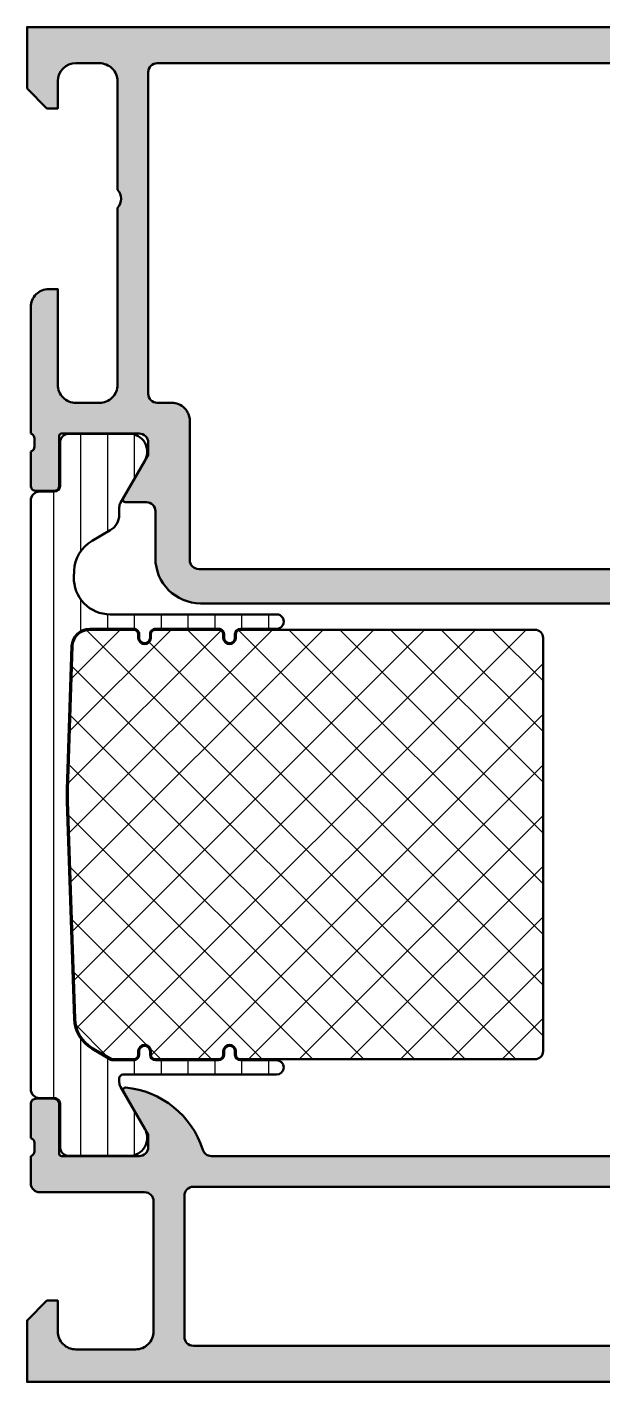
# Model space of a CAD drawing. Extents: x 0 to 79, y 0 to 75.
# Drawn here: x 0 to 31.9, y 0 to 75 of the extents above; entities that cross this region are included whole.
import ezdxf

# ---------------------------------------------------------------- set-up
doc = ezdxf.new("R2010")
doc.units = 0
for name, color, linetype, lineweight in [('0S-Alu contour', 7, 'Continuous', 50), ('0S-Alu hatch', 252, 'Continuous', 25), ('0S-Plastic contour', 254, 'Continuous', 50), ('0S-Plastic hatch', 253, 'Continuous', 25), ('0S-PT contour', 91, 'Continuous', 50), ('0S-PT hatch', 103, 'Continuous', 25)]:
    doc.layers.add(name, color=color, linetype=linetype, lineweight=lineweight)

# ---------------------------------------------------------------- blocks, each defined once
blk = doc.blocks.new('398560__BA4B0B78_2E15_4C58_9249_927E1CC4BC49_')
at = {"layer": '0S-Alu hatch'}
h = blk.add_hatch(color=256, dxfattribs=at)
edge = h.paths.add_edge_path()
edge.add_line((4.7e-15, 71.60000610351511), (1.099998474121553, 70.49999999999989))
edge.add_line((1.099998474121553, 70.49999999999989), (1.699996948242533, 70.49999999999977))
edge.add_line((1.699996948242533, 70.49999999999977), (1.699996948242305, 71.99999694824167))
edge.add_ellipse((2.700002467840626, 71.9999914286436), major_axis=(-1.000005519613553, 0), ratio=1, start_angle=270.00031624792325, end_angle=359.99968375205344, ccw=False)
edge.add_line((2.699996948242647, 72.99999694824191), (3.999992370595468, 72.99999694824191))
edge.add_ellipse((4.000007629507698, 72.00000482386785), major_axis=(-0.9999921244904781, 0), ratio=1, start_angle=179.9991257291162, end_angle=270.0008742781562, ccw=False)
edge.add_line((4.999999753881756, 71.99998956508256), (4.999992370605586, 66.00000008885044))
edge.add_ellipse((4.475044712006044, 65.5000076738197), major_axis=(-0.7249568672392998, 0), ratio=1, start_angle=136.3947622148758, end_angle=223.6052377851242, ccw=False)
edge.add_line((4.999992370605586, 65.00001525878895), (4.999992370605814, 55.20034669530563))
edge.add_ellipse((3.999998755333619, 55.20034031059763), major_axis=(-0.9999936152925767, 0), ratio=1, start_angle=90.00007131462507, end_angle=180.0003658188442, ccw=False)
edge.add_line((4.000000000000686, 54.20034669530583), (2.699996948232301, 54.20034669530583))
edge.add_ellipse((2.699989318790317, 55.20033906594058), major_axis=(-0.9999923706638618, 0), ratio=1, start_angle=-0.0008742696331864863, end_angle=90.0004371381608, ccw=False)
edge.add_line((1.699996948242874, 55.20035432470781), (1.699996948242533, 60.50001525878929))
edge.add_line((1.699996948242533, 60.50001525878929), (1.19999694823196, 60.50001525878906))
edge.add_arc((1.199974059185404, 59.50003814624523), 0.9999771128057853, 89.99868852421918, 180.0034971357495)
edge.add_line((0.1999969482423061, 59.49997711110901), (0.1999969482423058, 52.50034669530606))
edge.add_ellipse((0.1211605016994344, 52.23282610331303), major_axis=(-0.2788950563272972, 0), ratio=1, start_angle=178.8354106259157, end_angle=253.5801235805364, ccw=False)
edge.add_line((0.3999979482423487, 52.22715769531473), (0.3999979482423487, 51.77356369531446))
edge.add_ellipse((0.1211298525993549, 51.76790303583752), major_axis=(-0.2789255417369731, 0), ratio=1, start_angle=106.424594555319, end_angle=181.1628700728643, ccw=False)
edge.add_line((0.1999969482423057, 51.5003596953147), (0.1999969482421921, 49.62034869530587))
edge.add_arc((0.4999969482421751, 49.62034869530592), 0.2999999999999829, 180, 270.0000000000163)
edge.add_line((0.4999969482422603, 49.32034869530594), (1.479971267285127, 49.32034869530594))
edge.add_arc((1.47997126728517, 49.62034869530596), 0.3000000000000256, 269.9999999999919, 360)
edge.add_line((1.779971267285195, 49.62034869530596), (1.779971267285081, 52.38034669530591))
edge.add_ellipse((1.899963637890554, 52.38034669530591), major_axis=(-0.1199923706054726, 0), ratio=1, start_angle=269.99999999994543, end_angle=360, ccw=False)
edge.add_line((1.899963637890668, 52.50033906591139), (6.199989318847433, 52.50034669530586))
edge.add_ellipse((6.199999638958231, 52.00035701541654), major_axis=(-0.4999896799958245, 0), ratio=1, start_angle=179.9988173777202, end_angle=270.0011826219951, ccw=False)
edge.add_line((6.699989318847547, 52.00034669530595), (6.699989318848229, 51.30034974706316))
edge.add_line((6.699989318848229, 51.30034974706316), (5.311744689941751, 48.89582399022742))
edge.add_arc((5.438705732802641, 48.83914027023566), 0.139040103985972, 155.9408883990951, 266.6087467658069)
edge.add_line((5.430480957031595, 48.70034364354774), (6.599996331666948, 48.70034364354802))
edge.add_ellipse((6.599996331671683, 48.20034364354787), major_axis=(-0.5000000000001493, 0), ratio=1, start_angle=180, end_angle=270.0000000005427, ccw=False)
edge.add_line((7.099996331671836, 48.20034364354786), (7.099996332367827, 45.6000274658204))
edge.add_arc((9.599996332367901, 45.60002746582038), 2.500000000000071, 180, 269.9999999999984)
edge.add_line((9.59999633236783, 43.10002746582031), (51.59999313389302, 43.10002746582023))
edge.add_arc((51.59999313389314, 45.60002746581999), 2.499999999999758, 269.999999999997, 360)
edge.add_line((54.0999931338929, 45.60002746581999), (54.09999313319725, 48.20050386083309))
edge.add_ellipse((54.59987489272052, 48.20046189624719), major_axis=(-0.4998817612847124, 0), ratio=1, start_angle=269.98644743495043, end_angle=359.99519007522844, ccw=False)
edge.add_line((54.5999931331927, 48.70034364354779), (55.76951217651311, 48.70034364354811))
edge.add_arc((55.76127923141569, 48.83914523234847), 0.1390455408795322, 273.394492678741, 384.0558721558547)
edge.add_line((55.88824844360409, 48.89582399022774), (54.50000381469716, 51.30034974706294))
edge.add_line((54.50000381469716, 51.30034974706294), (54.50000381469761, 52.00034669531587))
edge.add_ellipse((54.99998092657229, 52.00036958383842), major_axis=(-0.4999771123985793, 0), ratio=1, start_angle=-90.00349721635018, end_angle=0.0026229516075773063, ccw=False)
edge.add_line((55.00001144414524, 52.50034669530563), (59.30002949704658, 52.50034669344879))
edge.add_ellipse((59.30001647502673, 52.38034130140876), major_axis=(-0.1200053927465503, 0), ratio=1, start_angle=180.002575280517, end_angle=269.9937827229015, ccw=False)
edge.add_line((59.42002186765206, 52.38034669530605), (59.42002186765206, 49.62034869530589))
edge.add_arc((59.72002186765211, 49.62034869530599), 0.300000000000054, 180, 270.0000000000244)
edge.add_line((59.72002186765224, 49.32034869530594), (60.69999618669488, 49.32034869530594))
edge.add_arc((60.69999618669488, 49.62034869530601), 0.3000000000000682, 270, 360)
edge.add_line((60.99999618669495, 49.62034869530601), (60.99999618669484, 51.99999899999989))
edge.add_ellipse((61.07886328233788, 52.26754234052278), major_axis=(-0.2789255417370672, 0), ratio=1, start_angle=-1.1628700728780927, end_angle=73.57540544466752, ccw=False)
edge.add_line((60.79999518669479, 52.2732029999998), (60.79999518669479, 52.72679699999994))
edge.add_ellipse((61.07883263129808, 52.73246540795895), major_axis=(-0.2788950543872781, 0), ratio=1, start_angle=-73.58012358049712, end_angle=1.1645893741113014, ccw=False)
edge.add_line((60.99999618530342, 52.99998599809104), (60.99999618530331, 57.50003515372532))
edge.add_ellipse((61.52494373582896, 58.00002746582028), major_axis=(-0.7249567179886995, 0), ratio=1, start_angle=-43.605237785096676, end_angle=43.6052377851488, ccw=False)
edge.add_line((60.99999618530286, 58.50001977791476), (60.99999618530274, 65.20002746582031))
edge.add_line((60.99999618530274, 65.20002746582031), (63.49998855590332, 65.20002746582031))
edge.add_arc((63.50001907628106, 65.69999695033692), 0.4999694854481546, 269.9965024088755, 360.0087431757383)
edge.add_line((63.99998855590809, 65.70007324428205), (63.99998855590809, 66.00000000000011))
edge.add_arc((63.50001907255535, 66.00003051944131), 0.4999694842842366, 359.9965025161795, 450.0069945411614)
edge.add_line((63.49995803739433, 66.50000000000003), (54.4999961853032, 66.49999999999974))
edge.add_ellipse((54.49999001016861, 66.99999382486538), major_axis=(-0.4999938249037733, 0), ratio=1, start_angle=-0.000707626428607, end_angle=90.00070762703882, ccw=False)
edge.add_line((53.99999618530297, 66.99999999999916), (53.99999618530285, 74.49999999999997))
edge.add_arc((53.49999344443546, 74.49999725913258), 0.5000027408748996, 0.0003140784807261, 89.9996859214156)
edge.add_line((53.49999618530319, 74.99999999999997), (7.1e-15, 75))
edge.add_line((4.6e-15, 75), (4.7e-15, 71.60000610351511))
edge = h.paths.add_edge_path()
edge.add_ellipse((7.199992370838065, 72.50000305175801), major_axis=(-0.500000000232433, 0), ratio=1, start_angle=269.9982514721137, end_angle=360, ccw=False)
edge.add_line((7.200007629622409, 73.00000305175763), (51.69999313354493, 73.00000305175763))
edge.add_ellipse((51.69998783306511, 72.4999977512777), major_axis=(-0.5000053005080218, 0), ratio=1, start_angle=180.0006073835969, end_angle=269.99939261619346, ccw=False)
edge.add_line((52.19999313354504, 72.50000305175763), (52.19999313354516, 65.80002746579831))
edge.add_arc((53.19997787478534, 65.80001220714747), 0.9999847413565991, 179.9991257303668, 270.0004371381891)
edge.add_line((53.19998550416961, 64.80002746582), (58.79999313354029, 64.80002746582034))
edge.add_ellipse((58.79995498599032, 64.29998931878934), major_axis=(-0.5000381484861123, 0), ratio=1, start_angle=180.0034967900412, end_angle=269.99562894626956, ccw=False)
edge.add_line((59.29999313354517, 64.30001983636738), (59.29999292450726, 61.80001968220796))
edge.add_line((59.29999292450726, 61.80001968220796), (58.49998856494449, 61.00001532264591))
edge.add_line((58.49998856494449, 61.00001532264591), (58.49998856488845, 55.00034669530808))
edge.add_ellipse((57.9999961921854, 55.00033906521508), major_axis=(-0.4999923727612675, 0), ratio=1, start_angle=89.9938800565688, end_angle=180.0008743575903, ccw=False)
edge.add_line((57.99994278641873, 54.50034669530603), (53.19999313354425, 54.50034669530572))
edge.add_arc((53.19998728625911, 53.50035254259132), 0.9999941527315028, 89.99966497328101, 180.0003350264793)
edge.add_line((52.1999931335447, 53.50034669530581), (52.19999313354549, 45.50002746582089))
edge.add_ellipse((51.69996261736406, 45.50005798200162), major_axis=(-0.5000305171126197, 0), ratio=1, start_angle=90.00349684281298, end_angle=179.9965033166905, ccw=False)
edge.add_line((51.69999313493679, 45.00002746582026), (9.50000000000012, 45.00002746582048))
edge.add_ellipse((9.500018361578483, 45.50003819936823), major_axis=(-0.5000107338848836, 0), ratio=1, start_angle=0.004726929340108654, end_angle=89.99789596327759, ccw=False)
edge.add_line((9.000007629395219, 45.49999694824217), (8.999985034644743, 53.20034669533161))
edge.add_arc((7.999987416753486, 53.20034907741534), 0.9999976178940935, 359.9998635163313, 450.0001532976609)
edge.add_line((7.999984741210941, 54.20034669530585), (7.199992370605177, 54.20034669530583))
edge.add_ellipse((7.199992370605206, 54.70034669530528), major_axis=(-0.49999999999946, 0), ratio=1, start_angle=0, end_angle=89.9999999999967, ccw=False)
edge.add_line((6.699992370605746, 54.70034669530543), (6.699992370605632, 72.50000305175801))
at = {"layer": '0S-Alu contour', "color": 7}
for points in [[(53.49999618530319, 74.99999999999997), (4.6e-15, 75), (4.7e-15, 71.60000610351511)], [(53.99999618530297, 66.99999999999916), (53.99999618530285, 74.49999999999997)], [(2.699996948242647, 72.99999694824191), (3.999992370595468, 72.99999694824191)], [(7.200007629622409, 73.00000305175763), (51.69999313354493, 73.00000305175763)], [(6.699992370605746, 54.70034669530543), (6.699992370605632, 72.50000305175801)], [(52.19999313354504, 72.50000305175763), (52.19999313354516, 65.80002746579831)], [(4.7e-15, 71.60000610351511), (1.099998474121553, 70.49999999999989), (1.699996948242533, 70.49999999999977), (1.699996948242305, 71.99999694824167)], [(4.999999753881756, 71.99998956508256), (4.999992370605586, 66.00000008885044)], [(63.49995803739433, 66.50000000000003), (54.4999961853032, 66.49999999999974)], [(63.99998855590809, 65.70007324428205), (63.99998855590809, 66.00000000000011)], [(4.999992370605586, 65.00001525878895), (4.999992370605814, 55.20034669530563)], [(53.19998550416961, 64.80002746582), (58.79999313354029, 64.80002746582034)], [(60.99999618530286, 58.50001977791476), (60.99999618530274, 65.20002746582031), (63.49998855590332, 65.20002746582031)], [(59.29999313354517, 64.30001983636738), (59.29999292450726, 61.80001968220796), (58.49998856494449, 61.00001532264591), (58.49998856488845, 55.00034669530808)], [(1.699996948242874, 55.20035432470781), (1.699996948242533, 60.50001525878929), (1.19999694823196, 60.50001525878906)], [(0.1999969482423061, 59.49997711110901), (0.1999969482423058, 52.50034669530606)], [(60.99999618530342, 52.99998599809104), (60.99999618530331, 57.50003515372532)], [(4.000000000000686, 54.20034669530583), (2.699996948232301, 54.20034669530583)], [(7.999984741210941, 54.20034669530585), (7.199992370605177, 54.20034669530583)], [(57.99994278641873, 54.50034669530603), (53.19999313354425, 54.50034669530572)], [(52.1999931335447, 53.50034669530581), (52.19999313354549, 45.50002746582089)], [(1.899963637890668, 52.50033906591139), (6.199989318847433, 52.50034669530586)], [(9.000007629395219, 45.49999694824217), (8.999985034644743, 53.20034669533161)], [(55.00001144414524, 52.50034669530563), (59.30002949704658, 52.50034669344879)], [(60.79999518669479, 52.2732029999998), (60.79999518669479, 52.72679699999994)], [(0.3999979482423487, 52.22715769531473), (0.3999979482423487, 51.77356369531446)], [(1.779971267285195, 49.62034869530596), (1.779971267285081, 52.38034669530591)], [(6.699989318847547, 52.00034669530595), (6.699989318848229, 51.30034974706316), (5.311744689941751, 48.89582399022742)], [(55.88824844360409, 48.89582399022774), (54.50000381469716, 51.30034974706294), (54.50000381469761, 52.00034669531587)], [(59.42002186765206, 52.38034669530605), (59.42002186765206, 49.62034869530589)], [(60.99999618669495, 49.62034869530601), (60.99999618669484, 51.99999899999989)], [(0.1999969482423057, 51.5003596953147), (0.1999969482421921, 49.62034869530587)], [(0.4999969482422603, 49.32034869530594), (1.479971267285127, 49.32034869530594)], [(59.72002186765224, 49.32034869530594), (60.69999618669488, 49.32034869530594)], [(5.430480957031595, 48.70034364354774), (6.599996331666948, 48.70034364354802)], [(7.099996331671836, 48.20034364354786), (7.099996332367827, 45.6000274658204)], [(54.0999931338929, 45.60002746581999), (54.09999313319725, 48.20050386083309)], [(54.5999931331927, 48.70034364354779), (55.76951217651311, 48.70034364354811)], [(51.69999313493679, 45.00002746582026), (9.500000000000119, 45.00002746582048)], [(9.59999633236783, 43.10002746582031), (51.59999313389302, 43.10002746582023)]]:
    blk.add_lwpolyline(points, dxfattribs=at)
for centre, radius, start, end in [((53.49999344443546, 74.49999725913258), 0.5000027408748996, 0.0003140784807261, 89.9996859214156), ((63.50001907255535, 66.00003051944131), 0.4999694842842366, 359.9965025161795, 90.0069945411615), ((53.19997787478534, 65.80001220714747), 0.9999847413565991, 179.9991257303668, 270.0004371381891), ((63.50001907628106, 65.69999695033692), 0.4999694854481546, 269.9965024088755, 0.0087431757383448), ((1.199974059185404, 59.50003814624523), 0.9999771128057853, 89.99868852421918, 180.0034971357495), ((7.999987416753486, 53.20034907741534), 0.9999976178940935, 359.9998635163313, 90.00015329766092), ((53.19998728625911, 53.50035254259132), 0.9999941527315028, 89.99966497328101, 180.0003350264793), ((0.4999969482421751, 49.62034869530592), 0.2999999999999829, 180, 270.0000000000163), ((1.47997126728517, 49.62034869530596), 0.3000000000000256, 269.9999999999919, 0), ((59.72002186765211, 49.62034869530599), 0.300000000000054, 180, 270.0000000000244), ((60.69999618669488, 49.62034869530601), 0.3000000000000682, 270, 0), ((5.438705732802641, 48.83914027023566), 0.139040103985972, 155.9408883990951, 266.6087467658069), ((55.76127923141569, 48.83914523234847), 0.1390455408795322, 273.394492678741, 24.05587215585476), ((9.599996332367901, 45.60002746582038), 2.500000000000071, 180, 269.9999999999984), ((51.59999313389314, 45.60002746581999), 2.499999999999758, 269.999999999997, 0)]:
    blk.add_arc(centre, radius, start, end, dxfattribs=at)
at = {"layer": '0S-Alu contour', "color": 7, "extrusion": (0, 0, -1)}
for centre, radius, start, end in [((-2.700002467840626, 71.9999914286436), 1.000005519613553, 0.0003162479465275, 89.99968375207675), ((-4.000007629507698, 72.00000482386785), 0.9999921244904783, 89.99912572184385, 180.0008742708838), ((-7.199992370838065, 72.50000305175801), 0.500000000232433, 0, 90.00174852788635), ((-51.69998783306511, 72.4999977512777), 0.5000053005080218, 90.00060738380652, 179.9993926164031), ((-54.49999001016861, 66.99999382486538), 0.4999938249037733, 269.9992923729612, 0.0007076264285856), ((-4.475044712006044, 65.5000076738197), 0.7249568672392998, 136.3947622148758, 223.6052377851242), ((-58.79995498599032, 64.29998931878934), 0.5000381484861123, 90.00437105373042, 179.9965032099588), ((-61.52494373582896, 58.00002746582028), 0.7249567179886995, 316.3947622148512, 43.60523778509667), ((-2.699989318790317, 55.20033906594058), 0.9999923706638618, 269.9995628618392, 0.0008742696332149), ((-3.999998755333619, 55.20034031059763), 0.9999936152925767, 179.9996341811558, 269.9999286853749), ((-57.9999961921854, 55.00033906521508), 0.4999923727612675, 179.9991256424097, 270.0061199434312), ((-7.199992370605206, 54.70034669530528), 0.49999999999946, 270.0000000000033, 0), ((-0.1211605016994344, 52.23282610331303), 0.2788950563272972, 106.4198764194636, 181.1645893740844), ((-1.899963637890554, 52.38034669530591), 0.1199923706054726, 0, 90.00000000005458), ((-6.199999638958231, 52.00035701541654), 0.4999896799958245, 89.99881737800492, 180.0011826222798), ((-54.99998092657229, 52.00036958383842), 0.4999771123985793, 359.9973770483924, 90.00349721635025), ((-59.30001647502673, 52.38034130140876), 0.1200053927465503, 90.00621727709844, 179.997424719483), ((-61.07883263129808, 52.73246540795895), 0.2788950543872781, 358.8354106258887, 73.58012358049709), ((-0.1211298525993549, 51.76790303583752), 0.2789255417369731, 178.8371299271357, 253.575405444681), ((-61.07886328233788, 52.26754234052278), 0.2789255417370672, 286.4245945553325, 1.162870072878075), ((-6.599996331671683, 48.20034364354787), 0.5000000000001493, 89.99999999945732, 180), ((-54.59987489272052, 48.20046189624719), 0.4998817612847124, 0.0048099247715768, 90.01355256504957), ((-9.500018361578483, 45.50003819936823), 0.5000107338848836, 270.0021040367225, 359.9952730706599), ((-51.69996261736406, 45.50005798200162), 0.5000305171126197, 180.0034966833096, 269.996503157187)]:
    blk.add_arc(centre, radius, start, end, dxfattribs=at)
blk = doc.blocks.new('284169__9965B4F9_A265_4CE3_BCCF_3CC68CF26433___A4C1B6BD_FC60_4591_BEAD_FF10D2E7B60D_')
at = {"layer": '0S-Plastic hatch'}
h = blk.add_hatch(dxfattribs=at)
h.set_pattern_fill('ANSI31', color=256, scale=0.4680000000000001, angle=45, style=0)
h.set_pattern_definition([(90, (0, 0), (-1.4859, 0), [])])
edge = h.paths.add_edge_path()
edge.add_line((0.2000045776371556, 48.79000299999966), (0.2000045776371838, 16.20999699999959))
edge.add_arc((0.700004577637184, 16.2099969999996), 0.5000000000000001, 180, 270.000000000008)
edge.add_line((0.700004577637254, 15.7099969999996), (1.520337250894727, 15.70999699999971))
edge.add_ellipse((1.520337250894727, 15.40999699999965), major_axis=(-0.3000000000000664, 0), ratio=1, start_angle=180, end_angle=270.0000000000001, ccw=False)
edge.add_line((1.820337250894795, 15.4099969999997), (1.820002621588628, 13.0099986170634))
edge.add_arc((2.319998599027314, 13.0099959774384), 0.4999959774456543, 179.9996975182267, 270.0003024811965)
edge.add_line((2.32000123865248, 12.50999999999972), (5.635163925468646, 12.50999999999972))
edge.add_arc((5.647041368548521, 13.50992946068464), 0.9999999999998763, 269.3194566383534, 389.9999965993499)
edge.add_line((6.513066802009121, 14.00992940928377), (5.166991860906831, 16.34139991764084))
edge.add_ellipse((5.600004577637201, 16.59139989194037), major_axis=(-0.4999999999999833, 0), ratio=1, start_angle=0, end_angle=29.99999659934292, ccw=False)
edge.add_line((5.100004577637219, 16.59139989194037), (5.100004577637189, 16.81001272907972))
edge.add_ellipse((5.300004577637164, 16.81001272907973), major_axis=(-0.1999999999999744, 0), ratio=1, start_angle=269.9999999999959, end_angle=360, ccw=False)
edge.add_line((5.300004577637178, 17.01001272907971), (13.80000457763721, 17.01001272907966))
edge.add_arc((13.80000457763722, 17.41001272907964), 0.3999999999999879, 269.999999999998, 449.9999999999979)
edge.add_line((13.80000457763723, 17.81001272907963), (11.80000457763729, 17.81001272907967))
edge.add_ellipse((11.8000045776373, 18.11001272907972), major_axis=(-0.3000000000000504, 0), ratio=1, start_angle=0, end_angle=89.99999999999773, ccw=False)
edge.add_line((11.50000457763725, 18.11001272907972), (11.50000457763717, 18.31001272907975))
edge.add_arc((11.2000045776372, 18.31001272907975), 0.2999999999999687, 0, 180)
edge.add_line((10.90000457763723, 18.31001272907975), (10.90000457763731, 18.11001272907985))
edge.add_ellipse((10.60000457763715, 18.11001272907977), major_axis=(-0.3000000000001677, 0), ratio=1, start_angle=90.0000000000133, end_angle=180, ccw=False)
edge.add_line((10.60000457763722, 17.8100127290796), (7.100004577637216, 17.81001272907969))
edge.add_ellipse((7.10000457763723, 18.11001272907972), major_axis=(-0.3000000000000256, 0), ratio=1, start_angle=0, end_angle=89.99999999999733, ccw=False)
edge.add_line((6.800004577637205, 18.11001272907972), (6.800004577637093, 18.31001272907975))
edge.add_arc((6.50000457763711, 18.31001272907975), 0.2999999999999829, 0, 180)
edge.add_line((6.200004577637127, 18.31001272907975), (6.200004577637212, 18.11001272907979))
edge.add_ellipse((5.900004577637186, 18.11001272907975), major_axis=(-0.3000000000000256, 0), ratio=1, start_angle=90.00000000000801, end_angle=180, ccw=False)
edge.add_line((5.900004577637228, 17.81001272907972), (4.73590296243678, 17.81001272907975))
edge.add_ellipse((4.735902962436801, 18.01001272871123), major_axis=(-0.1999999996314798, 0), ratio=1, start_angle=59.99999999999358, end_angle=89.99999999999392, ccw=False)
edge.add_line((4.635902962621042, 17.8368076482735), (3.599100479330315, 18.43540571210489))
edge.add_ellipse((4.59910031390134, 20.16745660626673), major_axis=(-1.999999992277227, 0), ratio=1, start_angle=1.7229977105125158, end_angle=60.00000534461259, ccw=False)
edge.add_line((2.600004577637219, 20.10732170492385), (2.205385147673249, 32.13201509160868))
edge.add_ellipse((12.20000457761251, 32.46001272908031), major_axis=(-9.999999999975326, 0), ratio=1, start_angle=-1.8796251589939743, end_angle=1.879625158997726, ccw=False)
edge.add_line((2.20538514767322, 32.78801036655134), (2.463159498991285, 40.722812492827))
edge.add_ellipse((3.462621441987682, 40.69001272907981), major_axis=(-1.000000000000001, 0), ratio=1, start_angle=269.99999999999915, end_angle=358.12037484100546, ccw=False)
edge.add_line((3.462621441987697, 41.69001272907981), (5.900004577637237, 41.69001272907973))
edge.add_ellipse((5.900004577637244, 41.39001272907977), major_axis=(-0.2999999999999616, 0), ratio=1, start_angle=180, end_angle=270.00000000000136, ccw=False)
edge.add_line((6.200004577637209, 41.39001272907979), (6.200004577637185, 41.19001272907975))
edge.add_arc((6.500004577637167, 41.19001272907974), 0.2999999999999829, 180, 360)
edge.add_line((6.80000457763715, 41.19001272907972), (6.80000457763715, 41.39001272907973))
edge.add_ellipse((7.10000457763709, 41.39001272907974), major_axis=(-0.2999999999999403, 0), ratio=1, start_angle=269.9999999999971, end_angle=360, ccw=False)
edge.add_line((7.100004577637105, 41.69001272907968), (10.60000457763736, 41.69001272907974))
edge.add_ellipse((10.60000457763737, 41.39001272907981), major_axis=(-0.299999999999919, 0), ratio=1, start_angle=180, end_angle=270.0000000000017, ccw=False)
edge.add_line((10.90000457763729, 41.39001272907984), (10.9000045776372, 41.19001272907971))
edge.add_arc((11.2000045776372, 41.19001272907973), 0.2999999999999989, 180, 360)
edge.add_line((11.5000045776372, 41.19001272907975), (11.50000457763725, 41.39001272907974))
edge.add_ellipse((11.80000457763723, 41.39001272907977), major_axis=(-0.2999999999999829, 0), ratio=1, start_angle=270.0000000000048, end_angle=360, ccw=False)
edge.add_line((11.80000457763721, 41.69001272907975), (13.80000457763721, 41.69001272907973))
edge.add_arc((13.80000457763721, 42.09001272907971), 0.3999999999999844, 270, 450.0000000000002)
edge.add_line((13.80000457763721, 42.4900127290797), (4.587865989936871, 42.49001272907965))
edge.add_ellipse((4.58786598993684, 44.49001272907967), major_axis=(-2.000000000000021, 0), ratio=1, start_angle=-1.8796251589948838, end_angle=90.0000000000008, ccw=False)
edge.add_line((2.588942103944028, 44.55561225657406), (2.600004577637161, 44.89270375323535))
edge.add_ellipse((4.599100321620618, 44.83256885166034), major_axis=(-2.000000000000051, 0), ratio=1, start_angle=299.9999946553889, end_angle=358.2770022894899, ccw=False)
edge.add_line((3.599100483188133, 46.56461975251033), (4.600004496853426, 47.14249182557622))
edge.add_arc((4.100004577637124, 48.00851727600118), 1.000000000000034, 299.9999946553925, 360)
edge.add_line((5.100004577637158, 48.0085172760012), (5.100004577637222, 48.40860010805904))
edge.add_ellipse((5.600004577637204, 48.40860010805897), major_axis=(-0.4999999999999823, 0), ratio=1, start_angle=330.00000340065606, end_angle=360, ccw=False)
edge.add_line((5.166991860906839, 48.65860008235852), (6.513066802009236, 50.99007059071561))
edge.add_arc((5.647041368548624, 51.49007053931477), 0.9999999999999021, 330.0000034006489, 450.6805433616455)
edge.add_line((5.635163925468765, 52.48999999999972), (2.32000123865236, 52.48999999999972))
edge.add_arc((2.319998599027201, 51.99000402256091), 0.4999959774457751, 89.99969751880425, 180.0003024817733)
edge.add_line((1.820002621588393, 51.99000138293591), (1.82033725089468, 49.59000299999967))
edge.add_ellipse((1.520337250894661, 49.59000299999968), major_axis=(-0.3000000000000196, 0), ratio=1, start_angle=90.00000000001342, end_angle=180, ccw=False)
edge.add_line((1.520337250894731, 49.29000299999966), (0.7000045776371513, 49.29000299999966))
edge.add_arc((0.7000045776371533, 48.79000299999966), 0.5, 90.00000000000021, 180)
at = {"layer": '0S-Plastic contour', "color": 7}
for points in [[(1.820002621588393, 51.99000138293591), (1.82033725089468, 49.59000299999967)], [(5.635163925468765, 52.48999999999972), (2.32000123865236, 52.48999999999972)], [(5.166991860906839, 48.65860008235852), (6.513066802009236, 50.99007059071561)], [(0.2000045776371556, 48.79000299999966), (0.2000045776371838, 16.20999699999959)], [(1.520337250894731, 49.29000299999966), (0.7000045776371513, 49.29000299999966)], [(5.100004577637158, 48.0085172760012), (5.100004577637222, 48.40860010805904)], [(3.599100483188133, 46.56461975251033), (4.600004496853426, 47.14249182557622)], [(2.588942103944028, 44.55561225657406), (2.600004577637161, 44.89270375323535)], [(13.80000457763721, 42.4900127290797), (4.587865989936871, 42.49001272907965)], [(3.462621441987697, 41.69001272907981), (5.900004577637237, 41.69001272907973)], [(6.200004577637209, 41.39001272907979), (6.200004577637185, 41.19001272907975)], [(6.80000457763715, 41.19001272907972), (6.80000457763715, 41.39001272907973)], [(7.100004577637105, 41.69001272907968), (10.60000457763736, 41.69001272907974)], [(10.90000457763729, 41.39001272907984), (10.9000045776372, 41.19001272907971)], [(11.5000045776372, 41.19001272907975), (11.50000457763725, 41.39001272907974)], [(11.80000457763721, 41.69001272907975), (13.80000457763721, 41.69001272907973)], [(2.20538514767322, 32.78801036655134), (2.463159498991285, 40.722812492827)], [(2.600004577637219, 20.10732170492385), (2.205385147673249, 32.13201509160868)], [(4.635902962621042, 17.8368076482735), (3.599100479330315, 18.43540571210489)], [(6.200004577637127, 18.31001272907975), (6.200004577637212, 18.11001272907979)], [(6.800004577637205, 18.11001272907972), (6.800004577637093, 18.31001272907975)], [(10.90000457763723, 18.31001272907975), (10.90000457763731, 18.11001272907985)], [(11.50000457763725, 18.11001272907972), (11.50000457763717, 18.31001272907975)], [(5.900004577637228, 17.81001272907972), (4.73590296243678, 17.81001272907975)], [(10.60000457763722, 17.8100127290796), (7.100004577637216, 17.81001272907969)], [(13.80000457763723, 17.81001272907963), (11.80000457763729, 17.81001272907967)], [(5.100004577637219, 16.59139989194037), (5.100004577637189, 16.81001272907972)], [(5.300004577637178, 17.01001272907971), (13.80000457763721, 17.01001272907966)], [(6.513066802009121, 14.00992940928377), (5.166991860906831, 16.34139991764084)], [(0.700004577637254, 15.7099969999996), (1.520337250894727, 15.70999699999971)], [(1.820337250894795, 15.4099969999997), (1.820002621588628, 13.0099986170634)], [(2.32000123865248, 12.50999999999972), (5.635163925468646, 12.50999999999972)]]:
    blk.add_lwpolyline(points, dxfattribs=at)
for centre, radius, start, end in [((2.319998599027201, 51.99000402256091), 0.4999959774457751, 89.99969751880425, 180.0003024817733), ((5.647041368548624, 51.49007053931477), 0.9999999999999021, 330.0000034006489, 90.68054336164558), ((0.7000045776371533, 48.79000299999966), 0.5, 90.00000000000021, 180), ((4.100004577637124, 48.00851727600118), 1.000000000000034, 299.9999946553925, 0), ((13.80000457763721, 42.09001272907971), 0.3999999999999844, 270, 90.00000000000026), ((6.500004577637167, 41.19001272907974), 0.2999999999999829, 180, 0), ((11.2000045776372, 41.19001272907973), 0.2999999999999989, 180, 0), ((6.50000457763711, 18.31001272907975), 0.2999999999999829, 0, 180), ((11.2000045776372, 18.31001272907975), 0.2999999999999687, 0, 180), ((13.80000457763722, 17.41001272907964), 0.3999999999999879, 269.999999999998, 89.99999999999797), ((0.700004577637184, 16.2099969999996), 0.5000000000000001, 180, 270.000000000008), ((5.647041368548521, 13.50992946068464), 0.9999999999998763, 269.3194566383534, 29.9999965993499), ((2.319998599027314, 13.0099959774384), 0.4999959774456543, 179.9996975182267, 270.0003024811965)]:
    blk.add_arc(centre, radius, start, end, dxfattribs=at)
at = {"layer": '0S-Plastic contour', "color": 7, "extrusion": (0, 0, -1)}
for centre, radius, start, end in [((-1.520337250894661, 49.59000299999968), 0.3000000000000196, 180, 269.9999999999866), ((-5.600004577637204, 48.40860010805897), 0.4999999999999823, 0, 29.99999659934392), ((-4.599100321620618, 44.83256885166034), 2.000000000000051, 1.722997710510139, 60.00000534461111), ((-4.58786598993684, 44.49001272907967), 2.000000000000021, 269.9999999999992, 1.879625158994947), ((-3.462621441987682, 40.69001272907981), 1.000000000000001, 1.879625158994559, 90.00000000000087), ((-5.900004577637244, 41.39001272907977), 0.2999999999999616, 89.99999999999864, 180), ((-7.10000457763709, 41.39001272907974), 0.2999999999999403, 0, 90.00000000000288), ((-10.60000457763737, 41.39001272907981), 0.299999999999919, 89.99999999999831, 180), ((-11.80000457763723, 41.39001272907977), 0.2999999999999829, 0, 89.99999999999525), ((-12.20000457761251, 32.46001272908031), 9.999999999975326, 358.1203748410023, 1.879625158993977), ((-4.59910031390134, 20.16745660626673), 1.999999992277227, 299.9999946553874, 358.2770022894875), ((-5.900004577637186, 18.11001272907975), 0.3000000000000256, 180, 269.999999999992), ((-7.10000457763723, 18.11001272907972), 0.3000000000000256, 270.0000000000027, 0), ((-10.60000457763715, 18.11001272907977), 0.3000000000001677, 180, 269.9999999999867), ((-11.8000045776373, 18.11001272907972), 0.3000000000000504, 270.0000000000023, 0), ((-4.735902962436801, 18.01001272871123), 0.1999999996314798, 270.0000000000061, 300.0000000000064), ((-5.300004577637164, 16.81001272907973), 0.1999999999999744, 0, 90.00000000000406), ((-5.600004577637201, 16.59139989194037), 0.4999999999999833, 330.0000034006571, 0), ((-1.520337250894727, 15.40999699999965), 0.3000000000000664, 89.99999999999987, 180)]:
    blk.add_arc(centre, radius, start, end, dxfattribs=at)
blk = doc.blocks.new('381880__C51435D9_D3A9_47F7_95E8_A9B9CE7797DB_')
at = {"layer": '0S-PT hatch'}
h = blk.add_hatch(dxfattribs=at)
h.set_pattern_fill('ANSI37', color=256, scale=0.625, angle=90, style=0)
h.set_pattern_definition([(135, (0, 0), (-1.403165018917055, -1.403165018917055), []), (225, (0, 0), (1.403165018917055, -1.403165018917055), [])])
edge = h.paths.add_edge_path()
edge.add_ellipse((28.10000457763715, 41.19001272907971), major_axis=(-0.45000000000001, 0), ratio=1, start_angle=180, end_angle=270.0000000000018, ccw=False)
edge.add_line((28.55000457763717, 41.1900127290797), (28.55000457763719, 18.31001272907972))
edge.add_ellipse((28.10000457763722, 18.3100127290797), major_axis=(-0.4499999999999745, 0), ratio=1, start_angle=90.00000000000051, end_angle=180, ccw=False)
edge.add_line((28.10000457763722, 17.86001272907972), (11.80000457763718, 17.86001272907967))
edge.add_ellipse((11.8000045776372, 18.11001272907967), major_axis=(-0.2500000000000071, 0), ratio=1, start_angle=0, end_angle=89.99999999999471, ccw=False)
edge.add_line((11.55000457763719, 18.11001272907967), (11.55000457763716, 18.31001272907972))
edge.add_arc((11.20000457763714, 18.31001272907971), 0.3500000000000263, 0, 180)
edge.add_line((10.85000457763711, 18.31001272907971), (10.85000457763723, 18.11001272907971))
edge.add_ellipse((10.60000457763716, 18.11001272907974), major_axis=(-0.250000000000071, 0), ratio=1, start_angle=89.99999999999432, end_angle=180, ccw=False)
edge.add_line((10.60000457763713, 17.86001272907967), (7.100004577637165, 17.86001272907967))
edge.add_ellipse((7.100004577637188, 18.1100127290797), major_axis=(-0.2500000000000391, 0), ratio=1, start_angle=0, end_angle=89.99999999999471, ccw=False)
edge.add_line((6.850004577637149, 18.1100127290797), (6.850004577637178, 18.31001272907972))
edge.add_arc((6.500004577637152, 18.31001272907971), 0.3500000000000254, 0, 180)
edge.add_line((6.150004577637127, 18.31001272907971), (6.150004577637241, 18.11001272907972))
edge.add_ellipse((5.900004577637194, 18.11001272907977), major_axis=(-0.2500000000000471, 0), ratio=1, start_angle=89.99999999998857, end_angle=180, ccw=False)
edge.add_line((5.900004577637144, 17.86001272907972), (4.735902962436868, 17.86001272907972))
edge.add_ellipse((4.735902964769659, 18.01001273741702), major_axis=(-0.1500000083372975, 0), ratio=1, start_angle=59.99999910894479, end_angle=89.99999910893928, ccw=False)
edge.add_line((4.660902958580766, 17.88010892079543), (3.624100475291012, 18.47870698462616))
edge.add_ellipse((4.599100313901333, 20.16745660626665), major_axis=(-1.949999992277185, 0), ratio=1, start_angle=1.7210023746736738, end_angle=60.00000534460838, ccw=False)
edge.add_line((2.649979930565226, 20.10889295589594), (2.255358244823099, 32.13365507979552))
edge.add_ellipse((12.20025649889991, 32.46001277071348), major_axis=(-9.950251787083644, 0), ratio=1, start_angle=-1.8796724993542853, end_angle=1.8795778186369034, ccw=False)
edge.add_line((2.255358784139584, 32.78638689547845), (2.513132596141018, 40.72117250463957))
edge.add_ellipse((3.462621441987651, 40.69001272907971), major_axis=(-0.9500000000000595, 0), ratio=1, start_angle=269.99999999999864, end_angle=358.12037484100387, ccw=False)
edge.add_line((3.462621441987674, 41.64001272907977), (5.900004577637175, 41.64001272907973))
edge.add_ellipse((5.900004577637184, 41.39001272907973), major_axis=(-0.25, 0), ratio=1, start_angle=180, end_angle=270.00000000000205, ccw=False)
edge.add_line((6.150004577637184, 41.39001272907974), (6.150004577637184, 41.19001272907971))
edge.add_arc((6.500004577637167, 41.19001272907972), 0.3499999999999828, 180, 360)
edge.add_line((6.850004577637149, 41.19001272907973), (6.850004577637149, 41.39001272907971))
edge.add_ellipse((7.100004577637126, 41.39001272907973), major_axis=(-0.2499999999999769, 0), ratio=1, start_angle=269.9999999999986, end_angle=360, ccw=False)
edge.add_line((7.100004577637132, 41.6400127290797), (10.60000457763725, 41.64001272907972))
edge.add_ellipse((10.60000457763725, 41.39001272907974), major_axis=(-0.2499999999999787, 0), ratio=1, start_angle=180, end_angle=270.0000000000008, ccw=False)
edge.add_line((10.85000457763723, 41.39001272907977), (10.8500045776372, 41.19001272907973))
edge.add_arc((11.20000457763718, 41.19001272907972), 0.3499999999999837, 180, 360)
edge.add_line((11.55000457763717, 41.19001272907971), (11.5500045776372, 41.39001272907977))
edge.add_ellipse((11.80000457763713, 41.39001272907978), major_axis=(-0.2499999999999343, 0), ratio=1, start_angle=270.00000000000165, end_angle=360, ccw=False)
edge.add_line((11.80000457763712, 41.64001272907972), (28.10000457763714, 41.64001272907973))
at = {"layer": '0S-PT contour', "color": 7}
for points in [[(3.462621441987674, 41.64001272907977), (5.900004577637175, 41.64001272907973)], [(6.150004577637184, 41.39001272907974), (6.150004577637184, 41.19001272907971)], [(6.850004577637149, 41.19001272907973), (6.850004577637149, 41.39001272907971)], [(7.100004577637132, 41.6400127290797), (10.60000457763725, 41.64001272907972)], [(10.85000457763723, 41.39001272907977), (10.8500045776372, 41.19001272907973)], [(11.55000457763717, 41.19001272907971), (11.5500045776372, 41.39001272907977)], [(11.80000457763712, 41.64001272907972), (28.10000457763714, 41.64001272907973)], [(2.255358784139584, 32.78638689547845), (2.513132596141018, 40.72117250463957)], [(28.55000457763717, 41.1900127290797), (28.55000457763719, 18.31001272907972)], [(2.649979930565226, 20.10889295589594), (2.255358244823099, 32.13365507979552)], [(4.660902958580766, 17.88010892079543), (3.624100475291012, 18.47870698462616)], [(6.150004577637127, 18.31001272907971), (6.150004577637241, 18.11001272907972)], [(6.850004577637149, 18.1100127290797), (6.850004577637178, 18.31001272907972)], [(10.85000457763711, 18.31001272907971), (10.85000457763723, 18.11001272907971)], [(11.55000457763719, 18.11001272907967), (11.55000457763716, 18.31001272907972)], [(5.900004577637144, 17.86001272907972), (4.735902962436868, 17.86001272907972)], [(10.60000457763713, 17.86001272907967), (7.100004577637165, 17.86001272907967)], [(28.10000457763722, 17.86001272907972), (11.80000457763718, 17.86001272907967)]]:
    blk.add_lwpolyline(points, dxfattribs=at)
at = {"layer": '0S-PT contour', "color": 7, "extrusion": (0, 0, -1)}
for centre, radius, start, end in [((-3.462621441987651, 40.69001272907971), 0.9500000000000596, 1.87962515899611, 90.00000000000138), ((-5.900004577637184, 41.39001272907973), 0.25, 89.99999999999797, 180), ((-7.100004577637126, 41.39001272907973), 0.2499999999999769, 0, 90.00000000000142), ((-10.60000457763725, 41.39001272907974), 0.2499999999999787, 89.9999999999992, 180), ((-11.80000457763713, 41.39001272907978), 0.2499999999999343, 0, 89.99999999999837), ((-28.10000457763715, 41.19001272907971), 0.45000000000001, 89.9999999999982, 180), ((-12.20025649889991, 32.46001277071348), 9.950251787083644, 358.1204221813631, 1.879672499354347), ((-4.599100313901333, 20.16745660626665), 1.949999992277185, 299.9999946553916, 358.2789976253263), ((-5.900004577637194, 18.11001272907977), 0.2500000000000471, 180, 270.0000000000114), ((-7.100004577637188, 18.1100127290797), 0.2500000000000391, 270.0000000000053, 0), ((-10.60000457763716, 18.11001272907974), 0.250000000000071, 180, 270.0000000000057), ((-11.8000045776372, 18.11001272907967), 0.2500000000000071, 270.0000000000053, 0), ((-28.10000457763722, 18.3100127290797), 0.4499999999999745, 180, 269.9999999999995), ((-4.735902964769659, 18.01001273741702), 0.1500000083372975, 270.0000008910607, 300.0000008910552)]:
    blk.add_arc(centre, radius, start, end, dxfattribs=at)
at = {"layer": '0S-PT contour', "color": 7}
for centre, radius, start, end in [((6.500004577637167, 41.19001272907972), 0.3499999999999828, 180, 0), ((11.20000457763718, 41.19001272907972), 0.3499999999999837, 180, 0), ((6.500004577637152, 18.31001272907971), 0.3500000000000254, 0, 180), ((11.20000457763714, 18.31001272907971), 0.3500000000000263, 0, 180)]:
    blk.add_arc(centre, radius, start, end, dxfattribs=at)
blk = doc.blocks.new('398570__390BC775_6C94_431F_BC0D_D3F0BFFA5695_')
at = {"layer": '0S-Alu hatch'}
h = blk.add_hatch(color=256, dxfattribs=at)
edge = h.paths.add_edge_path()
edge.add_arc((0.7000045776367756, 10.99999999999983), 0.4999999999998295, 180, 269.9999999993942)
edge.add_line((0.7000045776314892, 10.5), (6.49999999999477, 10.5))
edge.add_ellipse((6.499999999999831, 9.999999999999604), major_axis=(-0.5000000000003962, 0), ratio=1, start_angle=180, end_angle=270.0000000005799, ccw=False)
edge.add_line((7.000000000000227, 9.999999999999773), (7, 2.800003051757585))
edge.add_ellipse((6.000007629394644, 2.799995422363053), major_axis=(-0.999992370634459, 0), ratio=1, start_angle=89.99956286395229, end_angle=180.0004371354419, ccw=False)
edge.add_line((5.99999999998954, 1.800003051757699), (2.700004577625804, 1.800003051757812))
edge.add_ellipse((2.699996948300452, 2.799987793027014), major_axis=(-0.999984741298306, 0), ratio=1, start_angle=-0.0004371379432086542, end_angle=90.00043713481341, ccw=False)
edge.add_line((1.70001220703125, 2.799995422401252), (1.700012207031477, 4.499999999999658))
edge.add_line((1.700012207031477, 4.499999999999658), (1.100006103515397, 4.500000000000113))
edge.add_line((1.100006103515397, 4.500000000000113), (2.274e-13, 3.399993896483806))
edge.add_line((2.274e-13, 3.399993896483806), (0, 0))
edge.add_line((0, 0), (78.49998855590798, 0))
edge.add_arc((78.49997274145016, 0.5000158144580338), 0.500015814708123, 270.0018121460589, 359.9981878538209)
edge.add_line((78.9999885559082, 0.4999999999998862), (78.99998855590843, 4.5))
edge.add_arc((78.49995803833042, 4.49996948242199), 0.5000305185092772, 0.0034968434056635, 89.99650315719192)
edge.add_line((78.4999885559032, 5.000000000000001), (77.19997024535655, 4.999999999999886))
edge.add_arc((77.199954985408, 4.500030514260051), 0.4999694859727154, 89.9982512319803, 180.0078688569125)
edge.add_line((76.69998550415039, 4.499961849720079), (76.69998550415085, 3.999999999999772))
edge.add_line((76.69998550415085, 3.999999999999772), (77.69998550415039, 3.999999999999886))
edge.add_line((77.69998550415039, 3.999999999999886), (77.69998550415107, 2.500000000000227))
edge.add_ellipse((76.6999540445102, 2.500031459640987), major_axis=(-1.000031460135704, 0), ratio=1, start_angle=90.0018024478635, end_angle=179.9981975521923, ccw=False)
edge.add_line((76.69998550414971, 1.500000000000113), (72.69998550414014, 1.499999999999886))
edge.add_ellipse((72.69998550415039, 2.500000000029445), major_axis=(-1.000000000029559, 0), ratio=1, start_angle=-0.0004371304394226172, end_angle=89.99999999941377, ccw=False)
edge.add_line((71.69998550414994, 2.50000762940283), (71.69998550415107, 3.999999999999886))
edge.add_line((71.69998550415107, 3.999999999999886), (72.69998550415039, 4.000000000000227))
edge.add_line((72.69998550415039, 4.000000000000227), (72.69998550415039, 4.500000000000227))
edge.add_arc((72.1999549865726, 4.499969482421988), 0.5000305185090497, 0.0034968434056635, 89.99650315719192)
edge.add_line((72.19998550414539, 4.999999999999772), (70.89998245239235, 5))
edge.add_arc((70.89999061434958, 4.499991838042773), 0.5000081620238431, 90.00093527613573, 179.999064723801)
edge.add_line((70.39998245239235, 4.500000000000341), (70.39998245239256, 2.500000000000568))
edge.add_ellipse((69.89995193481411, 2.50003051757881), major_axis=(-0.5000305185097318, 0), ratio=1, start_angle=90.00349684280809, end_angle=179.9965031565945, ccw=False)
edge.add_line((69.8999824523869, 2.00000000000034), (64.49998855590843, 2))
edge.add_ellipse((64.49999671786581, 2.500008161957614), major_axis=(-0.5000081620242307, 0), ratio=1, start_angle=0.0009352761990157887, end_angle=89.9990647238464, ccw=False)
edge.add_line((63.9999885559082, 2.500000000000113), (63.9999885559082, 9.300003051757926))
edge.add_arc((63.50000381446494, 9.3000183100815), 0.4999847416760872, 359.9982514715724, 450.0000000005789)
edge.add_line((63.50000381445989, 9.800003051757585), (61.49999618529796, 9.800003051757585))
edge.add_ellipse((61.49998092721232, 10.29998779349279), major_axis=(-0.4999847419680207, 0), ratio=1, start_angle=0.0008742896432067937, end_angle=90.0017485011789, ccw=False)
edge.add_line((60.99999618530251, 10.29998016410843), (60.99996185528674, 12.49999999999971))
edge.add_ellipse((61.0787983018298, 12.76752059199282), major_axis=(-0.2788950563274299, 0), ratio=1, start_angle=-1.16458937409908, end_angle=73.58012358050462, ccw=False)
edge.add_line((60.79996085528676, 12.7731889999912), (60.79996085528676, 13.2267829999912))
edge.add_ellipse((61.07882895092993, 13.23244365946826), major_axis=(-0.2789255417371577, 0), ratio=1, start_angle=-73.57540544464399, end_angle=1.1628700728869035, ccw=False)
edge.add_line((60.99996185528675, 13.4999869999912), (60.99996185528675, 15.37999799999971))
edge.add_arc((60.69996185528675, 15.37999799999971), 0.3000000000000043, 0, 90)
edge.add_line((60.69996185528675, 15.67999799999971), (59.71998753624397, 15.67999799999973))
edge.add_arc((59.71998753624397, 15.37999799999972), 0.3000000000000078, 90.00000000000136, 180)
edge.add_line((59.41998753624396, 15.37999799999972), (59.41998753624396, 12.61999999999972))
edge.add_ellipse((59.29998753624424, 12.61999999999973), major_axis=(-0.1199999999997203, 0), ratio=1, start_angle=90, end_angle=180, ccw=False)
edge.add_line((59.29998753624424, 12.50000000000001), (54.99996948468129, 12.50000000000023))
edge.add_ellipse((54.99995916457072, 12.99998967988966), major_axis=(-0.4999896799959399, 0), ratio=1, start_angle=-0.0011826219716795094, end_angle=90.00118262196878, ccw=False)
edge.add_line((54.49996948468129, 13), (54.49996948468151, 13.69999694824253))
edge.add_line((54.49996948468151, 13.69999694824253), (55.88821411358776, 16.10452270507801))
edge.add_arc((55.76124940052602, 16.16120419576155), 0.1390425465422731, 335.9423438028366, 455.6316827674539)
edge.add_arc((56.2382707801168, 11.32370918617856), 5.000000000000082, 95.63168276745063, 162.2549520937152)
edge.add_ellipse((50.99993515736322, 13.00001451026497), major_axis=(-0.5000145123598181, 0), ratio=1, start_angle=90.00524486559038, end_angle=162.2549520936991, ccw=False)
edge.add_line((50.99998092877831, 12.50000000000011), (10.19998550414561, 12.49999999999988))
edge.add_ellipse((10.20003127556035, 13.00001451026471), major_axis=(-0.5000145123597824, 0), ratio=1, start_angle=17.745047906290722, end_angle=89.9947551344494, ccw=False)
edge.add_arc((4.961695652806887, 11.32370918617881), 4.999999999999861, 17.74504790628054, 84.36831723254635)
edge.add_arc((5.438717032397864, 16.16120419576147), 0.1390425465423585, 84.3683172325308, 204.0576561970595)
edge.add_line((5.311752319335937, 16.10452270507812), (6.699996948242414, 13.69999694824241))
edge.add_line((6.699996948242414, 13.69999694824241), (6.699996948242187, 12.99999999999977))
edge.add_ellipse((6.200007268352466, 12.99998967988972), major_axis=(-0.4999896799962277, 0), ratio=1, start_angle=89.99881737801229, end_angle=180.0011826219717, ccw=False)
edge.add_line((6.199996948241732, 12.5), (1.899978896679678, 12.5))
edge.add_ellipse((1.899978896679681, 12.61999999999972), major_axis=(-0.1199999999997185, 0), ratio=1, start_angle=0, end_angle=89.99999999999898, ccw=False)
edge.add_line((1.779978896679962, 12.61999999999972), (1.779978896679961, 15.37999799999971))
edge.add_arc((1.479978896679954, 15.37999799999972), 0.3000000000000069, 0, 89.9999999999992)
edge.add_line((1.479978896679958, 15.67999799999973), (0.5000045776371796, 15.67999799999971))
edge.add_arc((0.5000045776371757, 15.37999799999971), 0.3000000000000007, 89.99999999999923, 180)
edge.add_line((0.2000045776371748, 15.37999799999971), (0.2000045776371753, 13.49998699999121))
edge.add_ellipse((0.1211374819940008, 13.23244365946826), major_axis=(-0.2789255417371561, 0), ratio=1, start_angle=178.8371299271126, end_angle=253.57540544464422, ccw=False)
edge.add_line((0.400005577637175, 13.2267829999912), (0.4000055776371756, 12.7731889999912))
edge.add_ellipse((0.1211681310941326, 12.76752059199283), major_axis=(-0.27889505632743, 0), ratio=1, start_angle=106.41987641949191, end_angle=181.1645893740976, ccw=False)
edge.add_line((0.2000045776371735, 12.49999999999971), (0.2000045776369461, 10.99999999998931))
edge = h.paths.add_edge_path()
edge.add_ellipse((9.200003581135434, 10.29999641886422), major_axis=(-0.5000005293782653, 0), ratio=1, start_angle=270.0000606621322, end_angle=359.99993933999826, ccw=False)
edge.add_line((9.200003051757903, 10.79999694824221), (51.79999313354506, 10.79999694824221))
edge.add_ellipse((51.79999677290166, 10.30000058759859), major_axis=(-0.4999963606568662, 0), ratio=1, start_angle=179.9995829571355, end_angle=270.0004170425829, ccw=False)
edge.add_line((52.29999313354529, 10.29999694824198), (52.29999313354529, 7.299996948252442))
edge.add_arc((52.80000839378956, 7.300012205867183), 0.5000152604770621, 180.0017483404038, 269.9938803366944)
edge.add_line((52.79995498802282, 6.79999694824221), (53.49999313353987, 6.799996948242323))
edge.add_arc((53.50002365345194, 7.299966432119079), 0.4999694848082789, 269.9965024622376, 360.0078688581167)
edge.add_line((53.9999931335451, 7.300035096669489), (53.9999931335451, 10.29999694823175))
edge.add_ellipse((54.49999313377796, 10.29999694824218), major_axis=(-0.500000000232859, 0), ratio=1, start_angle=269.9982514721755, end_angle=360, ccw=False)
edge.add_line((54.50000839256176, 10.79999694824221), (58.79999313353983, 10.79999694824221))
edge.add_ellipse((58.8000160220779, 10.30001983636759), major_axis=(-0.4999771123985255, 0), ratio=1, start_angle=179.9965027830656, end_angle=270.00262295332834, ccw=False)
edge.add_line((59.29999313354506, 10.29998931878947), (59.29999313354483, 9.599999999968873))
edge.add_arc((60.79998550446103, 9.599992370450565), 1.499992370935607, 179.9997085728981, 270.001457113838)
edge.add_line((60.80002365141808, 8.100000000000023), (61.79999313354006, 8.100000000000026))
edge.add_ellipse((61.8000083927999, 7.600015257625042), major_axis=(-0.4999847426078361, 0), ratio=1, start_angle=179.9965028364244, end_angle=270.0017486357341, ccw=False)
edge.add_line((62.29999313447638, 7.599984740046807), (62.29999313354506, 2.499999999999886))
edge.add_ellipse((61.79999313331212, 2.500000000000113), major_axis=(-0.5000000002329446, 0), ratio=1, start_angle=89.99825147096078, end_angle=180, ccw=False)
edge.add_line((61.79997787451771, 2), (9.200003051757676, 2))
edge.add_ellipse((9.200011213715193, 2.500008161957289), major_axis=(-0.5000081620239061, 0), ratio=1, start_angle=0.0009352761990157887, end_angle=89.99906472383088, ccw=False)
edge.add_line((8.700003051757903, 2.5), (8.700003051757449, 10.29999694824209))
at = {"layer": '0S-Alu contour', "color": 7}
for points in [[(5.311752319335937, 16.10452270507812), (6.699996948242414, 13.69999694824241), (6.699996948242187, 12.99999999999977)], [(54.49996948468129, 13), (54.49996948468151, 13.69999694824253), (55.88821411358776, 16.10452270507801)], [(0.2000045776371748, 15.37999799999971), (0.2000045776371753, 13.49998699999121)], [(1.479978896679958, 15.67999799999973), (0.5000045776371796, 15.67999799999971)], [(1.779978896679962, 12.61999999999972), (1.779978896679961, 15.37999799999971)], [(59.41998753624396, 15.37999799999972), (59.41998753624396, 12.61999999999972)], [(60.69996185528675, 15.67999799999971), (59.71998753624397, 15.67999799999973)], [(60.99996185528675, 13.4999869999912), (60.99996185528675, 15.37999799999971)], [(0.400005577637175, 13.2267829999912), (0.4000055776371756, 12.7731889999912)], [(60.79996085528676, 12.7731889999912), (60.79996085528676, 13.2267829999912)], [(0.2000045776371735, 12.49999999999971), (0.2000045776369461, 10.99999999998931)], [(6.199996948241732, 12.5), (1.899978896679678, 12.5)], [(50.99998092877831, 12.50000000000011), (10.19998550414561, 12.49999999999988)], [(59.29998753624424, 12.50000000000001), (54.99996948468129, 12.50000000000023)], [(60.99999618530251, 10.29998016410843), (60.99996185528674, 12.49999999999971)], [(9.200003051757903, 10.79999694824221), (51.79999313354506, 10.79999694824221)], [(54.50000839256176, 10.79999694824221), (58.79999313353983, 10.79999694824221)], [(0.7000045776314892, 10.5), (6.49999999999477, 10.5)], [(7.000000000000227, 9.999999999999773), (7, 2.800003051757585)], [(8.700003051757903, 2.5), (8.700003051757449, 10.29999694824209)], [(52.29999313354529, 10.29999694824198), (52.29999313354529, 7.299996948252442)], [(53.9999931335451, 7.300035096669489), (53.9999931335451, 10.29999694823175)], [(59.29999313354506, 10.29998931878947), (59.29999313354483, 9.599999999968873)], [(63.50000381445989, 9.800003051757585), (61.49999618529796, 9.800003051757585)], [(63.9999885559082, 2.500000000000113), (63.9999885559082, 9.300003051757926)], [(60.80002365141808, 8.100000000000023), (61.79999313354006, 8.100000000000026)], [(62.29999313447638, 7.599984740046807), (62.29999313354506, 2.499999999999886)], [(52.79995498802282, 6.79999694824221), (53.49999313353987, 6.799996948242323)], [(72.19998550414539, 4.999999999999772), (70.89998245239235, 5)], [(78.4999885559032, 5.000000000000001), (77.19997024535655, 4.999999999999886)], [(1.70001220703125, 2.799995422401252), (1.700012207031477, 4.499999999999658), (1.100006103515397, 4.500000000000113), (2.274e-13, 3.399993896483806), (0, 0), (78.49998855590798, 0)], [(70.39998245239235, 4.500000000000341), (70.39998245239256, 2.500000000000568)], [(71.69998550414994, 2.50000762940283), (71.69998550415107, 3.999999999999886), (72.69998550415039, 4.000000000000227), (72.69998550415039, 4.500000000000227)], [(76.69998550415039, 4.499961849720079), (76.69998550415085, 3.999999999999772), (77.69998550415039, 3.999999999999886), (77.69998550415107, 2.500000000000227)], [(78.9999885559082, 0.4999999999998862), (78.99998855590843, 4.5)], [(5.99999999998954, 1.800003051757699), (2.700004577625804, 1.800003051757812)], [(61.79997787451771, 2), (9.200003051757676, 2)], [(69.8999824523869, 2.00000000000034), (64.49998855590843, 2)], [(76.69998550414971, 1.500000000000113), (72.69998550414014, 1.499999999999886)]]:
    blk.add_lwpolyline(points, dxfattribs=at)
for centre, radius, start, end in [((5.438717032397864, 16.16120419576147), 0.1390425465423585, 84.3683172325308, 204.0576561970595), ((4.961695652806887, 11.32370918617881), 4.999999999999861, 17.74504790628054, 84.36831723254635), ((56.2382707801168, 11.32370918617856), 5.000000000000082, 95.63168276745063, 162.2549520937152), ((55.76124940052602, 16.16120419576155), 0.1390425465422731, 335.9423438028366, 95.63168276745392), ((0.5000045776371757, 15.37999799999971), 0.3000000000000007, 89.99999999999923, 180), ((1.479978896679954, 15.37999799999972), 0.3000000000000069, 0, 89.9999999999992), ((59.71998753624397, 15.37999799999972), 0.3000000000000078, 90.00000000000136, 180), ((60.69996185528675, 15.37999799999971), 0.3000000000000043, 0, 90), ((0.7000045776367756, 10.99999999999983), 0.4999999999998295, 180, 269.9999999993942), ((63.50000381446494, 9.3000183100815), 0.4999847416760872, 359.9982514715724, 90.00000000057894), ((60.79998550446103, 9.599992370450565), 1.499992370935607, 179.9997085728981, 270.001457113838), ((52.80000839378956, 7.300012205867183), 0.5000152604770621, 180.0017483404038, 269.9938803366944), ((53.50002365345194, 7.299966432119079), 0.4999694848082789, 269.9965024622376, 0.0078688581167424), ((70.89999061434958, 4.499991838042773), 0.5000081620238431, 90.00093527613573, 179.999064723801), ((72.1999549865726, 4.499969482421988), 0.5000305185090497, 0.0034968434056635, 89.99650315719192), ((77.199954985408, 4.500030514260051), 0.4999694859727154, 89.9982512319803, 180.0078688569125), ((78.49995803833042, 4.49996948242199), 0.5000305185092772, 0.0034968434056635, 89.99650315719192), ((78.49997274145016, 0.5000158144580338), 0.500015814708123, 270.0018121460589, 359.9981878538209)]:
    blk.add_arc(centre, radius, start, end, dxfattribs=at)
at = {"layer": '0S-Alu contour', "color": 7, "extrusion": (0, 0, -1)}
for centre, radius, start, end in [((-0.1211374819940008, 13.23244365946826), 0.2789255417371561, 106.4245945553558, 181.1628700728874), ((-0.1211681310941326, 12.76752059199283), 0.27889505632743, 178.8354106259024, 253.5801235805081), ((-6.200007268352466, 12.99998967988972), 0.4999896799962277, 179.9988173780283, 270.0011826219877), ((-10.20003127556035, 13.00001451026471), 0.5000145123597824, 270.0052448655506, 342.2549520937093), ((-50.99993515736322, 13.00001451026497), 0.5000145123598181, 197.7450479063009, 269.9947551344096), ((-54.99995916457072, 12.99998967988966), 0.4999896799959399, 269.9988173780312, 0.0011826219716948), ((-61.0787983018298, 12.76752059199282), 0.2788950563274299, 286.4198764194954, 1.164589374099114), ((-61.07882895092993, 13.23244365946826), 0.2789255417371577, 358.8371299271131, 73.57540544464406), ((-1.899978896679681, 12.61999999999972), 0.1199999999997185, 270.0000000000011, 0), ((-59.29998753624424, 12.61999999999973), 0.1199999999997203, 180, 270), ((-9.200003581135434, 10.29999641886422), 0.5000005293782653, 6.06600017165e-05, 89.99993933786774), ((-51.79999677290166, 10.30000058759859), 0.4999963606568662, 89.9995829574171, 180.0004170428646), ((-54.49999313377796, 10.29999694824218), 0.500000000232859, 0, 90.00174852782446), ((-58.8000160220779, 10.30001983636759), 0.4999771123985255, 89.99737704667166, 180.0034972169344), ((-6.499999999999831, 9.999999999999604), 0.5000000000003962, 89.99999999942007, 180), ((-61.49998092721232, 10.29998779349279), 0.4999847419680207, 269.9982514988211, 359.9991257103568), ((-61.8000083927999, 7.600015257625042), 0.4999847426078361, 89.99825136426588, 180.0034971635756), ((-2.699996948300452, 2.799987793027014), 0.9999847412983061, 269.9995628651866, 0.0004371379431862), ((-6.000007629394644, 2.799995422363053), 0.999992370634459, 179.9995628645581, 270.0004371360477), ((-9.200011213715193, 2.500008161957289), 0.5000081620239061, 270.0009352761691, 359.999064723801), ((-61.79999313331212, 2.500000000000113), 0.5000000002329446, 180, 270.0017485290393), ((-64.49999671786581, 2.500008161957614), 0.5000081620242307, 270.0009352761536, 359.999064723801), ((-69.89995193481411, 2.50003051757881), 0.5000305185097318, 180.0034968434056, 269.9965031571919), ((-72.69998550415039, 2.500000000029445), 1.000000000029559, 270.0000000005862, 0.000437130439352), ((-76.6999540445102, 2.500031459640987), 1.000031460135704, 180.0018024478078, 269.9981975521365)]:
    blk.add_arc(centre, radius, start, end, dxfattribs=at)
blk = doc.blocks.new('381880__57A746C9_254A_4274_B5CB_66061DF02DC3_')
at = {"layer": '0S-Alu contour', "color": 7}
for name in ['398560__BA4B0B78_2E15_4C58_9249_927E1CC4BC49_', '398570__390BC775_6C94_431F_BC0D_D3F0BFFA5695_']:
    blk.add_blockref(name, (0, 0), dxfattribs=at)
at = {"layer": '0S-Plastic contour', "color": 7}
blk.add_blockref('284169__9965B4F9_A265_4CE3_BCCF_3CC68CF26433___A4C1B6BD_FC60_4591_BEAD_FF10D2E7B60D_', (0, 0), dxfattribs=at)
at = {"layer": '0S-PT contour', "color": 7}
blk.add_blockref('381880__C51435D9_D3A9_47F7_95E8_A9B9CE7797DB_', (0, 0), dxfattribs=at)

msp = doc.modelspace()

# ---------------------------------------------------------------- block references
at = {"layer": '0S-Alu contour', "color": 7}
msp.add_blockref('381880__57A746C9_254A_4274_B5CB_66061DF02DC3_', (0, 0), dxfattribs=at)

doc.saveas('drawing.dxf')
